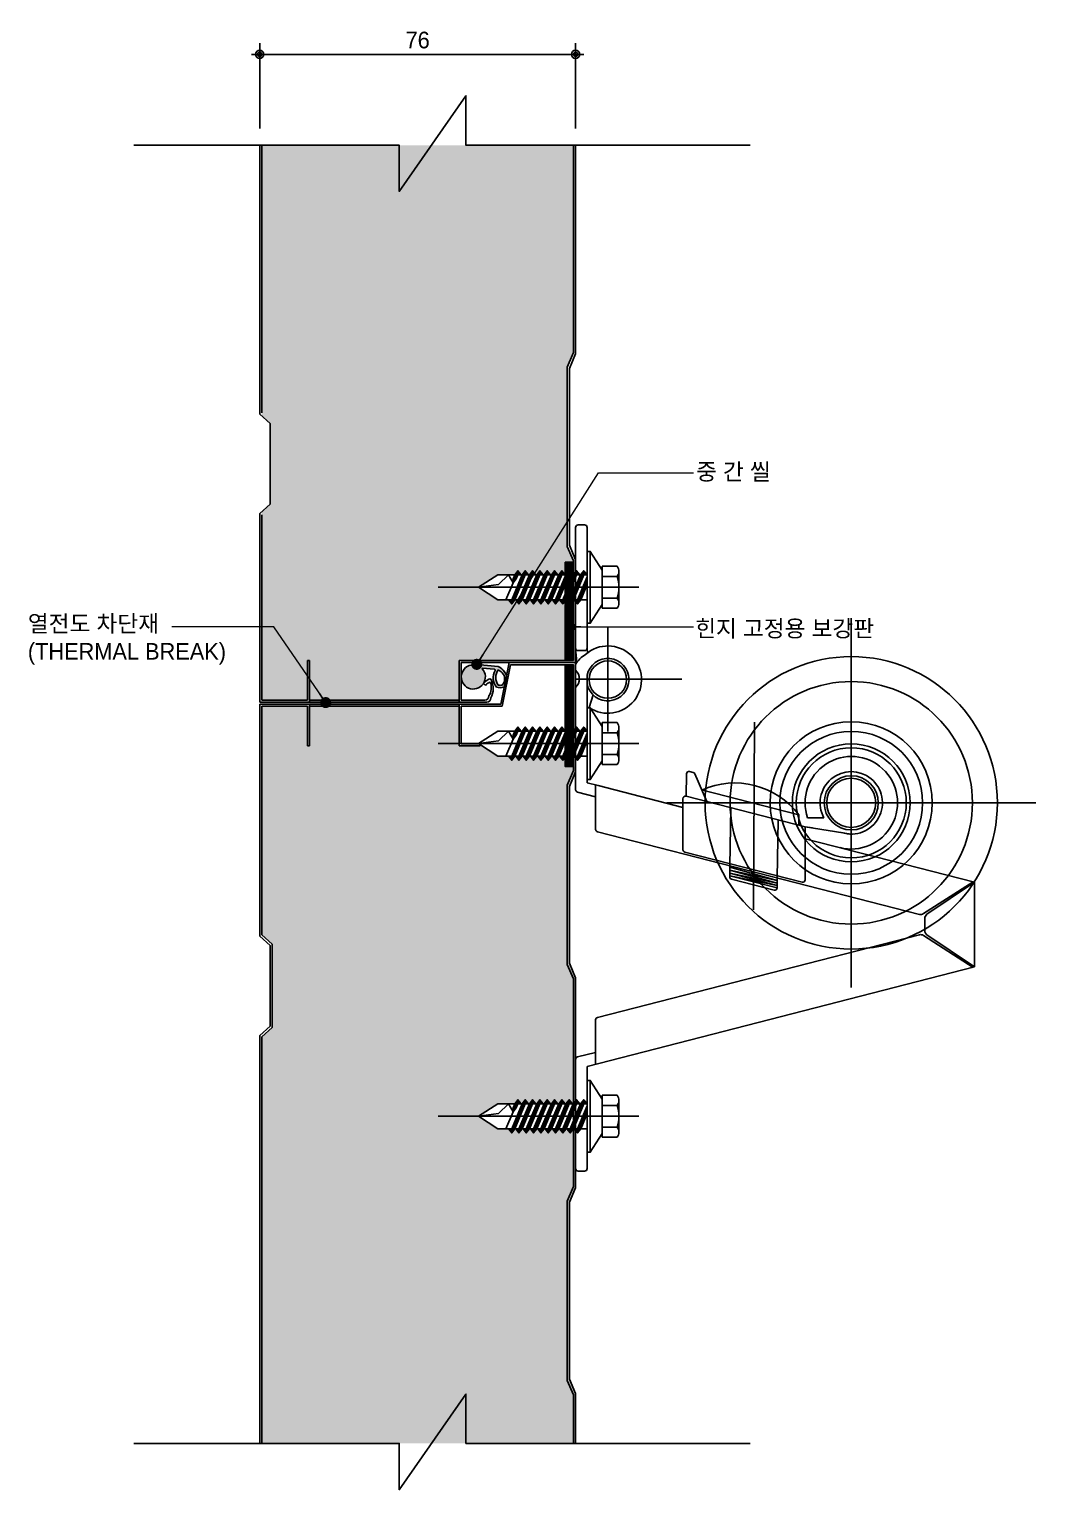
# Model space of a CAD drawing. Header units: millimetres. Extents: x 1448 to 104164, y -19509 to -89.
# Drawn here: x 44890 to 45616, y -1156 to -103 of the extents above; entities that cross this region are included whole.
import ezdxf

# ---------------------------------------------------------------- set-up
doc = ezdxf.new("R2010")
doc.units = ezdxf.units.MM
doc.header["$LTSCALE"] = 60
doc.header["$MEASUREMENT"] = 0
doc.header["$PDSIZE"] = -10
doc.linetypes.add('CEN', pattern=[62, 60, -1, 0, -1])
doc.linetypes.add('HID', pattern=[2.5, 1.5, -1])
doc.layers.get('0').update_dxf_attribs({"linetype": 'CONTINUOUS'})
doc.layers.get('Defpoints').update_dxf_attribs({"color": 171, "linetype": 'CONTINUOUS'})
for name, color, linetype in [('2', 3, 'CONTINUOUS'), ('A-text', 3, 'CONTINUOUS'), ('BOLT', 8, 'CONTINUOUS'), ('cen', 14, 'CONTINUOUS'), ('DIM', 7, 'CONTINUOUS'), ('FOR', 4, 'CONTINUOUS'), ('LIN', 2, 'CONTINUOUS'), ('WID', 7, 'CONTINUOUS')]:
    doc.layers.add(name, color=color, linetype=linetype)
doc.styles.add('0T-OUT', font='H2GTRE.TTF')
doc.styles.add('휘츠', font='')
doc.styles.get('휘츠').set_extended_font_data('Dotum')
doc.dimstyles.new('MAIN', dxfattribs={"dimtxt": 1.5, "dimasz": 0.5, "dimexe": 1, "dimexo": 2, "dimgap": 1, "dimtad": 1, "dimdec": 0, "dimdsep": 46, "dimlunit": 6, "dimtxsty": '0T-OUT', "dimblk": 'DOT', "dimcen": 2.5, "dimdle": 2, "dimclrd": 256, "dimclre": 256, "dimclrt": 3, "dimadec": 0, "dimazin": 0, "dimtfac": 1, "dimtdec": 0, "dimtix": 1, "dimtmove": 2, "dimatfit": 3, "dimldrblk": 'DOT', "dimfxl": 1, "dimtvp": 1, "dimtolj": 1, "dimtzin": 0, "dimlwd": 0, "dimlwe": 0, "dimarcsym": 0})
doc.dimstyles.new('휘츠-M', dxfattribs={"dimscale": 100, "dimtxt": 3, "dimasz": 1.5, "dimexe": 2, "dimexo": 3, "dimgap": 1, "dimtad": 1, "dimdec": 0, "dimrnd": 0.25, "dimzin": 0, "dimdsep": 46, "dimlunit": 6, "dimtxsty": '휘츠', "dimblk": 'Z_DOT', "dimcen": 5, "dimclrd": 256, "dimclre": 256, "dimclrt": 3, "dimadec": 0, "dimazin": 0, "dimtm": 1e-09, "dimtfac": 1, "dimtdec": 0, "dimtix": 1, "dimtmove": 2, "dimatfit": 1, "dimldrblk": 'Z_DOT', "dimfxl": 1, "dimtolj": 1, "dimtzin": 0, "dimlwd": -1, "dimarcsym": 0})

# ---------------------------------------------------------------- blocks, each defined once
blk = doc.blocks.new('side roll')
at = {"color": 7}
for radius in [29.2969925788222, 24.2969925788222]:
    blk.add_circle((-19088.98354585468, 501497.7034510389), radius, dxfattribs=at)
at = {"color": 4}
for radius in [16.24585367388835, 14.31246735610483, 11.81246735610494]:
    blk.add_circle((-19088.98354585468, 501497.7034510389), radius, dxfattribs=at)
at = {"color": 6}
blk.add_circle((-19088.98354585468, 501497.7034510389), 11.03499999457531, dxfattribs=at)
for radius in [5.425000000000012, 4.924999994169098]:
    blk.add_circle((-19088.98354585468, 501497.7034510389), radius)
at = {"layer": 'cen'}
for p, q in [((-19088.98354585468, 501534.7034510389), (-19088.98354585468, 501460.7034510389)), ((-19125.98354585467, 501497.7034510389), (-19051.98354585468, 501497.7034510389))]:
    blk.add_line(p, q, dxfattribs=at)
blk = doc.blocks.new('SH')
at = {"color": 7, "linetype": 'CEN'}
for p, q in [((-17791.96829459419, 501589.0904350172), (-17793.26829459423, 501589.0904350172)), ((-17791.96829459419, 501563.8940420361), (-17793.26829459423, 501563.8940420361)), ((-17791.96829459419, 501459.6117937089), (-17793.26829459423, 501459.6117937089))]:
    blk.add_line(p, q, dxfattribs=at)
at = {"color": 1}
for p, q in [((-17787.30742619301, 501547.6828609514), (-17787.30742619301, 501568.6557448179)), ((-17738.50229266676, 501517.3468259863), (-17738.50229266676, 501551.0463290294)), ((-17757.87523867825, 501549.568030864), (-17758.11671016092, 501511.9754540565)), ((-17722.89189055266, 501533.3987487814), (-17753.82643934084, 501533.3987487814))]:
    blk.add_line(p, q, dxfattribs=at)
at = {"color": 7}
for p, q in [((-17793.76829459423, 501559.9551237162), (-17793.76829459423, 501561.1325473194)), ((-17793.76829459423, 501536.0255105988), (-17793.76829459423, 501556.5105520026)), ((-17791.46829459419, 501537.4224187089), (-17791.46829459419, 501558.9562722699)), ((-17789.76829459423, 501528.0840331886), (-17789.76829459423, 501536.9867937089)), ((-17772.25174946496, 501524.0128418215), (-17772.25174946496, 501534.2282121298)), ((-17747.75229266676, 501517.991106017), (-17747.75229266676, 501528.5945063558)), ((-17789.76829459423, 501489.9395542293), (-17789.76829459423, 501481.0367937089)), ((-17793.76829459423, 501481.9980768191), (-17793.76829459423, 501460.111793709)), ((-17791.46829459419, 501480.6011687089), (-17791.46829459419, 501460.111793709))]:
    blk.add_line(p, q, dxfattribs=at)
for p, q in [((-17771.62763462309, 501534.7125627322), (-17771.5273283957, 501539.2152969223)), ((-17770.21170178871, 501539.5112802494), (-17770.90333757096, 501539.6885119186)), ((-17767.49017802347, 501533.6523394785), (-17769.87619213015, 501539.2237679528)), ((-17789.26775139242, 501536.8585295135), (-17791.46829459419, 501537.4224187089)), ((-17772.25174946496, 501532.4981790196), (-17789.26775139242, 501536.8585295135)), ((-17789.76829459423, 501534.6124805681), (-17793.3924094361, 501535.5411599964)), ((-17747.75229266676, 501528.5945063558), (-17771.62763462309, 501534.7125627322)), ((-17749.00800464902, 501530.9809026739), (-17768.50800464902, 501535.9777776737)), ((-17749.00800464902, 501528.9162825514), (-17749.00800464902, 501530.9809026739)), ((-17743.96851839492, 501530.3684226786), (-17747.24425584061, 501530.3684226786)), ((-17724.85133951668, 501511.0610334193), (-17789.3924094361, 501527.5996825861)), ((-17738.50229266676, 501527.1487487813), (-17747.75229266676, 501528.5945063558)), ((-17746.26030286355, 501528.3613111603), (-17747.75229266676, 501528.5945063558)), ((-17713.76829459423, 501517.511793709), (-17747.75229266676, 501526.220193215)), ((-17748.37640750863, 501517.5067554146), (-17771.87586430682, 501523.528491219)), ((-17762.86671016092, 501520.7405950796), (-17762.86671016092, 501518.5767828079)), ((-17753.99082500278, 501515.9143072057), (-17762.49082500279, 501518.0924322057)), ((-17753.36671016092, 501518.3062200795), (-17753.36671016092, 501516.398657808)), ((-17714.05995529929, 501517.5865317647), (-17724.04487500536, 501511.2000516261)), ((-17713.76829459423, 501517.511793709), (-17723.32652942183, 501511.0807356014)), ((-17713.76829459423, 501500.5117937089), (-17713.76829459423, 501517.511793709)), ((-17723.76829459424, 501507.7725348145), (-17723.76829459424, 501510.2510526034)), ((-17724.85133951668, 501506.9625539985), (-17789.3924094361, 501490.4239048317)), ((-17714.05995529929, 501500.4370556533), (-17724.04487500536, 501506.8235357919)), ((-17713.76829459423, 501500.5117937089), (-17723.32652942183, 501506.9428518164)), ((-17713.76829459423, 501500.5117937089), (-17791.46829459419, 501480.6011687089)), ((-17789.76829459423, 501483.4111068497), (-17793.3924094361, 501482.4824274215))]:
    blk.add_line(p, q)
at = {"color": 1, "linetype": 'HID'}
for p, q in [((-17762.86671016092, 501520.7405950796), (-17762.62523867825, 501532.4056987714)), ((-17753.36671016092, 501518.3062200795), (-17753.12523867825, 501529.9713237713))]:
    blk.add_line(p, q, dxfattribs=at)
at = {"color": 2}
for p, q in [((-17753.36671085243, 501517.827521721), (-17762.86671016092, 501520.4807767889)), ((-17762.86671016092, 501519.8834624499), (-17753.36671085243, 501517.827521721)), ((-17753.37666094682, 501517.3390773135), (-17762.86671016092, 501519.8834624499)), ((-17762.86671016092, 501519.3402404147), (-17753.37666094682, 501517.3390773135)), ((-17753.36337028706, 501516.8665264093), (-17762.86671016092, 501519.3402404147)), ((-17762.86671016092, 501518.7429260756), (-17753.36337028706, 501516.8665264093)), ((-17753.36671016092, 501516.398657808), (-17762.86671016092, 501518.7429260756))]:
    blk.add_line(p, q, dxfattribs=at)
at = {"color": 7}
for centre, start, end in [((-17793.26829459426, 501588.5904350174), 90, 180), ((-17791.96829459421, 501588.5904350174), 0, 90), ((-17793.26829459426, 501564.3940420361), 180, 270), ((-17791.96829459421, 501564.3940420361), 270, 0), ((-17793.26829459426, 501460.111793709), 180, 270), ((-17791.96829459421, 501460.111793709), 270, 0)]:
    blk.add_arc(centre, 0.5, start, end, dxfattribs=at)
for centre, radius, start, end in [((-17738.49061153407, 501533.4150119018), 9.26865656612542, 255.5822277865337, 199.189770709792), ((-17771.02745241285, 501539.2041613162), 0.5, 75.6272213153107, 178.7238480330517), ((-17770.33581663054, 501539.0269296471), 0.5, 23.18346324527438, 75.6272213153107), ((-17738.50229266679, 501533.3987487814), 6.25, 252.2332994355335, 209.002787867087), ((-17793.26829459426, 501536.0255105988), 0.5, 180, 255.6272213153139), ((-17761.88703482636, 501521.217253472), 16.16162937459588, 37.16592539512422, 114.0885172351693), ((-17771.75174946498, 501534.2282121299), 0.5, 75.6272213153107, 180), ((-17789.26829459426, 501528.0840331886), 0.5, 180, 255.6272213153139), ((-17771.75174946496, 501524.0128418215), 0.5, 180, 255.6272213153139), ((-17762.36671016095, 501518.5767828081), 0.5, 180, 255.6272213153139), ((-17753.86671016095, 501516.398657808), 0.5, 255.6272213153139, 0), ((-17748.25229266679, 501517.991106017), 0.5, 255.6272213153139, 0), ((-17724.60310983298, 501512.0297346242), 1, 255.6272213153139, 303.9338120007951), ((-17722.76829459426, 501510.2510526034), 1, 123.933812000795, 180), ((-17724.60310983298, 501505.9938527938), 1, 56.06618799920494, 104.3727786846893), ((-17722.76829459426, 501507.7725348145), 1, 180, 236.0661879992049), ((-17789.26829459426, 501489.9395542293), 0.5, 104.3727786846893, 180), ((-17793.26829459426, 501481.9980768192), 0.5, 104.3727786846893, 180)]:
    blk.add_arc(centre, radius, start, end)
at = {"layer": '2', "ltscale": 0.3}
blk.add_line((-17793.76829459423, 501556.5105520028), (-17793.76829459423, 501558.8844319785), dxfattribs=at)
at = {"layer": 'Defpoints', "color": 0, "linetype": 'ByBlock'}
blk.add_point((-17786.08685334008, 501558.0904350172), dxfattribs=at)
at = {"layer": 'DIM', "color": 7}
for p, q in [((-17793.76829459423, 501588.5904350174), (-17793.76829459423, 501564.3940420361)), ((-17791.46829459419, 501588.5904350174), (-17791.46829459419, 501564.3940420361)), ((-17793.76829459423, 501564.3940420361), (-17793.52236728182, 501561.5101034121)), ((-17791.46829459419, 501564.3940420361), (-17791.38919534114, 501563.4664614887)), ((-17791.06384040227, 501552.4822399165), (-17790.27346967008, 501555.0465746244))]:
    blk.add_line(p, q, dxfattribs=at)
blk.add_circle((-17787.30742619304, 501558.0904350174), 3.75, dxfattribs=at)
for centre, radius, start, end in [((-17788.65069148324, 501558.0679855812), 5.965014689838778, 121.6306264210834, 149.0856634128333), ((-17787.30742619304, 501558.0904350174), 6.75, 236.1855060977215, 131.4872949305152), ((-17795.39252366994, 501558.2328378595), 2.367359005873873, 313.3216472107218, 46.67835278927815), ((-17787.30742619304, 501558.0904350174), 4.25, 191.7549545966624, 168.2450454033376)]:
    blk.add_arc(centre, radius, start, end, dxfattribs=at)
blk = doc.blocks.new('SELF')
at = {"layer": 'BOLT'}
for p, q in [((-19200.48574851761, 501462.1659844547), (-19196.2333023899, 501462.1659844547)), ((-19195.42920218358, 501462.1659844547), (-19194.40030238989, 501462.1659844547)), ((-19193.59620218359, 501462.1659844547), (-19192.56730238991, 501462.1659844547)), ((-19191.76320218358, 501462.1659844547), (-19190.73430238989, 501462.1659844547)), ((-19189.93020218357, 501462.1659844547), (-19188.90130238988, 501462.1659844547)), ((-19188.09720218358, 501462.1659844547), (-19187.06830238989, 501462.1659844547)), ((-19186.26420218357, 501462.1659844547), (-19185.23530238988, 501462.1659844547)), ((-19184.43120218358, 501462.1659844547), (-19183.4023023899, 501462.1659844547)), ((-19182.59820218357, 501462.1659844547), (-19181.56930238988, 501462.1659844547)), ((-19180.76520218359, 501462.1659844547), (-19179.7363023899, 501462.1659844547)), ((-19178.93220218357, 501462.1659844547), (-19178.1167485176, 501462.1659844547)), ((-19170.6167485176, 501464.2659844548), (-19174.31674851761, 501464.2659844548)), ((-19174.31674851761, 501453.7659844548), (-19174.31674851761, 501464.2659844548)), ((-19170.6167485176, 501461.72953072), (-19174.31674851761, 501461.72953072)), ((-19170.1167485176, 501454.9456650571), (-19170.1167485176, 501463.0863038526)), ((-19200.48574851761, 501455.8659844549), (-19197.0136280604, 501455.8659844549)), ((-19196.2095278541, 501455.8659844549), (-19195.18062806038, 501455.8659844549)), ((-19194.37652785409, 501455.8659844549), (-19193.3476280604, 501455.8659844549)), ((-19192.5435278541, 501455.8659844549), (-19191.51462806039, 501455.8659844549)), ((-19190.71052785409, 501455.8659844549), (-19189.6816280604, 501455.8659844549)), ((-19188.87752785408, 501455.8659844549), (-19187.84862806039, 501455.8659844549)), ((-19187.04452785409, 501455.8659844549), (-19186.01562806037, 501455.8659844549)), ((-19185.21152785408, 501455.8659844549), (-19184.18262806039, 501455.8659844549)), ((-19183.37852785407, 501455.8659844549), (-19182.34962806038, 501455.8659844549)), ((-19181.54552785408, 501455.8659844549), (-19180.51662806039, 501455.8659844549)), ((-19179.71252785407, 501455.8659844549), (-19178.1167485176, 501455.8659844549)), ((-19170.6167485176, 501456.3024381896), (-19174.31674851761, 501456.3024381896)), ((-19170.6167485176, 501453.7659844548), (-19174.31674851761, 501453.7659844548))]:
    blk.add_line(p, q, dxfattribs=at)
at = {"layer": 'BOLT', "color": 10}
for p, q in [((-19197.0136280604, 501454.8659844549), (-19193.59620218359, 501463.1659844547)), ((-19197.0136280604, 501454.8659844549), (-19193.59620218359, 501463.1659844547)), ((-19196.66777860142, 501460.1578184729), (-19195.42920218358, 501463.1659844547)), ((-19196.66777860142, 501460.1578184729), (-19195.42920218358, 501463.1659844547)), ((-19195.18062806038, 501454.8659844549), (-19191.76320218358, 501463.1659844547)), ((-19195.18062806038, 501454.8659844549), (-19191.76320218358, 501463.1659844547)), ((-19193.3476280604, 501454.8659844549), (-19189.9302021836, 501463.1659844547)), ((-19193.3476280604, 501454.8659844549), (-19189.9302021836, 501463.1659844547)), ((-19191.51462806039, 501454.8659844549), (-19188.09720218358, 501463.1659844547)), ((-19191.51462806039, 501454.8659844549), (-19188.09720218358, 501463.1659844547)), ((-19189.6816280604, 501454.8659844549), (-19186.26420218357, 501463.1659844547)), ((-19189.6816280604, 501454.8659844549), (-19186.26420218357, 501463.1659844547)), ((-19187.84862806039, 501454.8659844549), (-19184.43120218358, 501463.1659844547)), ((-19187.84862806039, 501454.8659844549), (-19184.43120218358, 501463.1659844547)), ((-19186.01562806037, 501454.8659844549), (-19182.59820218357, 501463.1659844547)), ((-19186.01562806037, 501454.8659844549), (-19182.59820218357, 501463.1659844547)), ((-19184.18262806039, 501454.8659844549), (-19180.76520218359, 501463.1659844547)), ((-19184.18262806039, 501454.8659844549), (-19180.76520218359, 501463.1659844547)), ((-19182.34962806038, 501454.8659844549), (-19178.93220218357, 501463.1659844547)), ((-19182.34962806038, 501454.8659844549), (-19178.93220218357, 501463.1659844547)), ((-19180.51662806039, 501454.8659844549), (-19178.1167485176, 501460.7705857934))]:
    blk.add_line(p, q, dxfattribs=at)
at = {"layer": 'BOLT'}
for points in [[(-19177.31674851762, 501468.0159844548), (-19177.31674851762, 501450.0159844548), (-19178.11674851759, 501450.0159844548), (-19178.11674851759, 501468.0159844548)], [(-19174.31674851762, 501463.3159844549), (-19174.31674851762, 501454.7159844547), (-19177.31674851762, 501450.0159844548), (-19177.31674851762, 501468.0159844548)], [(-19193.59620218359, 501463.1659844547), (-19194.40030238989, 501462.1659844547), (-19197.0136280604, 501455.8659844549), (-19197.0136280604, 501454.8659844549), (-19196.20952785409, 501455.8659844549), (-19193.59620218359, 501462.1659844547)], [(-19195.42920218358, 501463.1659844547), (-19196.23330238991, 501462.1659844547), (-19196.66777860142, 501461.1578184729), (-19196.66777860142, 501460.1578184729), (-19195.86367839513, 501461.1578184729), (-19195.42920218358, 501462.1659844547)], [(-19191.76320218359, 501463.1659844547), (-19192.56730238991, 501462.1659844547), (-19195.18062806038, 501455.8659844549), (-19195.18062806038, 501454.8659844549), (-19194.37652785409, 501455.8659844549), (-19191.76320218359, 501462.1659844547)], [(-19189.9302021836, 501463.1659844547), (-19190.73430238988, 501462.1659844547), (-19193.3476280604, 501455.8659844549), (-19193.3476280604, 501454.8659844549), (-19192.5435278541, 501455.8659844549), (-19189.9302021836, 501462.1659844547)], [(-19188.09720218358, 501463.1659844547), (-19188.90130238988, 501462.1659844547), (-19191.51462806038, 501455.8659844549), (-19191.51462806038, 501454.8659844549), (-19190.7105278541, 501455.8659844549), (-19188.09720218358, 501462.1659844547)], [(-19186.26420218356, 501463.1659844547), (-19187.06830238989, 501462.1659844547), (-19189.68162806037, 501455.8659844549), (-19189.6816280604, 501454.8659844549), (-19188.87752785408, 501455.8659844549), (-19186.26420218356, 501462.1659844547)], [(-19184.43120218358, 501463.1659844547), (-19185.23530238989, 501462.1659844547), (-19187.84862806039, 501455.8659844549), (-19187.84862806039, 501454.8659844549), (-19187.04452785409, 501455.8659844549), (-19184.43120218358, 501462.1659844547)], [(-19182.59820218357, 501463.1659844547), (-19183.4023023899, 501462.1659844547), (-19186.01562806038, 501455.8659844549), (-19186.01562806038, 501454.8659844549), (-19185.21152785407, 501455.8659844549), (-19182.59820218357, 501462.1659844547)], [(-19180.76520218359, 501463.1659844547), (-19181.56930238988, 501462.1659844547), (-19184.1826280604, 501455.8659844549), (-19184.1826280604, 501454.8659844549), (-19183.37852785407, 501455.8659844549), (-19180.76520218359, 501462.1659844547)], [(-19178.93220218358, 501463.1659844547), (-19179.7363023899, 501462.1659844547), (-19182.34962806038, 501455.8659844549), (-19182.34962806038, 501454.8659844549), (-19181.54552785408, 501455.8659844549), (-19178.93220218358, 501462.1659844547)]]:
    blk.add_lwpolyline(points, close=True, dxfattribs=at)
for points in [[(-19198.44457795723, 501455.8659844549), (-19196.6400554984, 501460.1542868944), (-19197.81141218223, 501462.1659844547), (-19200.3124169936, 501459.7479188533), (-19205.28574851763, 501459.0159844548)], [(-19200.48574851762, 501462.1659844547), (-19205.28574851763, 501459.0159844548), (-19200.48574851762, 501455.8659844549)], [(-19195.02715208042, 501462.1659844547), (-19195.42920218358, 501463.1659844547), (-19194.62510197728, 501462.1659844547)], [(-19193.19415208044, 501462.1659844547), (-19193.59620218359, 501463.1659844547), (-19192.79210197726, 501462.1659844547)], [(-19191.36115208043, 501462.1659844547), (-19191.76320218359, 501463.1659844547), (-19190.95910197728, 501462.1659844547)], [(-19189.52815208043, 501462.1659844547), (-19189.93020218357, 501463.1659844547), (-19189.12610197727, 501462.1659844547)], [(-19187.69515208044, 501462.1659844547), (-19188.09720218358, 501463.1659844547), (-19187.29310197726, 501462.1659844547)], [(-19185.86215208042, 501462.1659844547), (-19186.26420218356, 501463.1659844547), (-19185.46010197728, 501462.1659844547)], [(-19184.02915208044, 501462.1659844547), (-19184.43120218358, 501463.1659844547), (-19183.62710197726, 501462.1659844547)], [(-19182.19615208042, 501462.1659844547), (-19182.59820218357, 501463.1659844547), (-19181.79410197728, 501462.1659844547)], [(-19180.36315208041, 501462.1659844547), (-19180.76520218359, 501463.1659844547), (-19179.96110197725, 501462.1659844547)], [(-19178.11674851759, 501461.6514253166), (-19180.51662806039, 501455.8659844549), (-19180.51662806039, 501454.8659844549), (-19179.71252785408, 501455.8659844549), (-19178.11674851759, 501459.7129637782)], [(-19178.53015208043, 501462.1659844547), (-19178.93220218358, 501463.1659844547), (-19178.12810197727, 501462.1659844547)], [(-19197.41567816354, 501455.8659844549), (-19197.0136280604, 501454.8659844549), (-19197.81772826669, 501455.8659844549)], [(-19197.41567816354, 501455.8659844549), (-19197.0136280604, 501454.8659844549), (-19197.81772826669, 501455.8659844549)], [(-19195.58267816356, 501455.8659844549), (-19195.18062806038, 501454.8659844549), (-19195.9847282667, 501455.8659844549)], [(-19195.58267816356, 501455.8659844549), (-19195.18062806038, 501454.8659844549), (-19195.9847282667, 501455.8659844549)], [(-19193.74967816354, 501455.8659844549), (-19193.3476280604, 501454.8659844549), (-19194.1517282667, 501455.8659844549)], [(-19193.74967816354, 501455.8659844549), (-19193.3476280604, 501454.8659844549), (-19194.1517282667, 501455.8659844549)], [(-19191.91667816356, 501455.8659844549), (-19191.51462806038, 501454.8659844549), (-19192.31872826671, 501455.8659844549)], [(-19191.91667816356, 501455.8659844549), (-19191.51462806038, 501454.8659844549), (-19192.31872826671, 501455.8659844549)], [(-19190.08367816355, 501455.8659844549), (-19189.6816280604, 501454.8659844549), (-19190.48572826671, 501455.8659844549)], [(-19190.08367816355, 501455.8659844549), (-19189.6816280604, 501454.8659844549), (-19190.48572826671, 501455.8659844549)], [(-19188.25067816355, 501455.8659844549), (-19187.84862806039, 501454.8659844549), (-19188.65272826669, 501455.8659844549)], [(-19188.25067816355, 501455.8659844549), (-19187.84862806039, 501454.8659844549), (-19188.65272826669, 501455.8659844549)], [(-19186.41767816356, 501455.8659844549), (-19186.01562806038, 501454.8659844549), (-19186.8197282667, 501455.8659844549)], [(-19186.41767816356, 501455.8659844549), (-19186.01562806038, 501454.8659844549), (-19186.8197282667, 501455.8659844549)], [(-19184.58467816354, 501455.8659844549), (-19184.1826280604, 501454.8659844549), (-19184.98672826668, 501455.8659844549)], [(-19184.58467816354, 501455.8659844549), (-19184.1826280604, 501454.8659844549), (-19184.98672826668, 501455.8659844549)], [(-19182.75167816356, 501455.8659844549), (-19182.34962806038, 501454.8659844549), (-19183.1537282667, 501455.8659844549)], [(-19182.75167816356, 501455.8659844549), (-19182.34962806038, 501454.8659844549), (-19183.1537282667, 501455.8659844549)], [(-19180.91867816353, 501455.8659844549), (-19180.51662806039, 501454.8659844549), (-19181.32072826669, 501455.8659844549)]]:
    blk.add_lwpolyline(points, dxfattribs=at)
for centre, radius, start, end in [((-19171.97514790482, 501462.9977575875), 1.858399387206785, 316.9662015310988, 43.03379846890125), ((-19177.73008185094, 501459.0159844548), 7.613333333338701, 339.1194858817923, 20.88051411820767), ((-19171.97514790482, 501455.0342113223), 1.858399387206796, 316.9662015310988, 43.03379846890125)]:
    blk.add_arc(centre, radius, start, end, dxfattribs=at)
at = {"layer": 'cen'}
blk.add_line((-19165.1167485176, 501459.0159844548), (-19215.46966318075, 501459.0159844548), dxfattribs=at)
blk = doc.blocks.new('Z_DOT')
at = {"layer": 'DIM', "color": 0}
for p, q in [((-1, 0), (1, 0)), ((0, -1), (0, 1))]:
    blk.add_line(p, q, dxfattribs=at)
for radius in [0.5, 0.25]:
    blk.add_circle((0, 0), radius, dxfattribs=at)
blk = doc.blocks.new('*D87')
at = {"layer": 'Defpoints', "color": 0, "transparency": 16777216}
for p in [(45284.0080352278, -121.0546667205444), (45056.0080352427, -186.5662155675045), (45284.0080352278, -186.5662155675045)]:
    blk.add_point(p, dxfattribs=at)
at = {"layer": 'DIM', "lineweight": -2, "transparency": 16777216}
for p, q in [((45056.0080352427, -174.5662155675045), (45056.0080352427, -113.0546667205444)), ((45284.0080352278, -174.5662155675045), (45284.0080352278, -113.0546667205444))]:
    blk.add_line(p, q, dxfattribs=at)
at = {"layer": 'DIM', "transparency": 16777216}
blk.add_line((45062.0080352427, -121.0546667205444), (45278.0080352278, -121.0546667205444), dxfattribs=at)
at = {"layer": 'DIM', "transparency": 16777216, "xscale": 6, "yscale": 6, "zscale": 6, "rotation": 180}
blk.add_blockref('Z_DOT', (45056.0080352427, -121.0546667205444), dxfattribs=at)
at = {"layer": 'DIM', "transparency": 16777216, "xscale": 6, "yscale": 6, "zscale": 6}
blk.add_blockref('Z_DOT', (45284.0080352278, -121.0546667205444), dxfattribs=at)
at = {"layer": 'DIM', "color": 3, "transparency": 16777216, "insert": (45170.00803523525, -110.7795074848757), "char_height": 12, "attachment_point": 5, "style": '0T-OUT'}
blk.add_mtext('\\A1;76', dxfattribs=at)
blk = doc.blocks.new('_Dot')
at = {"color": 0, "linetype": 'ByBlock', "lineweight": -2}
blk.add_line((-0.5, 0), (-1, 0), dxfattribs=at)
at = {"color": 0, "linetype": 'ByBlock', "const_width": 0.5}
blk.add_lwpolyline([(-0.25, 0, 1), (0.25, 0, 1)], format="xyb", close=True, dxfattribs=at)

msp = doc.modelspace()

# ---------------------------------------------------------------- hatches: boundary and pattern name
at = {"ltscale": 0.002}
h = msp.add_hatch(dxfattribs=at)
h.set_pattern_fill('AR-SAND', color=8, scale=10, angle=180, style=0)
h.set_pattern_definition([(217.5, (0, 0), (0.6299335810960792, -19.26823769013158), [0, -15.2, 0, -17, 0, -16.25]), (187.5, (0, 0), (-17.69776705267727, -28.2214606522974), [0, -8.2, 0, -13.7, 0, -5.25]), (147.5, (12.3, -1.506315562951245e-15), (-31.14141861751495, -0.0565905353696456), [0, -5, 0, -18, 0, -23.5]), (137.5, (12.3, -1.506315562951245e-15), (-30.06126604572294, -8.77675564934249), [0, -2.5, 0, -11.8, 0, -13.5])])
h.paths.add_polyline_path([(45282.5080352278, -336.0982224719874), (45282.5080352278, -186.5662155675045), (45057.5080352278, -186.5662155675045), (45057.5080352278, -381.8750641199103), (45063.5080352278, -387.2750641184202), (45063.5080352278, -445.4209621476284), (45057.5080352278, -450.8209621535889), (45057.5080352278, -586.7752734573833), (45090.5080352278, -586.7752734573833), (45090.5080352278, -558.2752734573833), (45092.0080352278, -558.2752734573833), (45092.0080352278, -586.7752734573833), (45200.0080352278, -586.7752734573833), (45200.0080352278, -558.2752734573833), (45241.96532958015, -558.2752734573833), (45276.35803522929, -558.2752734573833), (45276.35803522929, -519.2845343875042), (45272.50249321028, -514.4896817209474), (45271.8550703974, -514.4896817209474), (45269.53926180318, -517.3696817236296), (45267.22345320895, -514.4896817209474), (45266.57603040352, -514.4896817209474), (45264.26022180929, -517.3696817236296), (45261.94441321507, -514.4896817209474), (45261.29699040219, -514.4896817209474), (45258.98118180796, -517.3696817236296), (45256.66537321373, -514.4896817209474), (45256.01795040086, -514.4896817209474), (45253.70214180663, -517.3696817236296), (45251.3863332124, -514.4896817209474), (45250.73891039952, -514.4896817209474), (45248.4231018053, -517.3696817236296), (45246.10729321107, -514.4896817209474), (45245.45987039819, -514.4896817209474), (45243.14406180396, -517.3696817236296), (45240.82825320974, -514.4896817209474), (45240.18083040431, -514.4896817209474), (45237.86502181008, -517.3696817236296), (45235.54921321585, -514.4896817209474), (45227.86531489357, -514.4896817209474), (45214.04131489262, -505.4176817240468), (45227.86531489357, -496.3456817271463), (45240.11235973999, -496.3456817271463), (45242.42816833421, -493.465681724464), (45244.74397692844, -496.3456817271463), (45245.39139974132, -496.3456817271463), (45247.70720833555, -493.465681724464), (45250.02301692977, -496.3456817271463), (45250.6704397352, -496.3456817271463), (45252.98624832943, -493.465681724464), (45255.30205692365, -496.3456817271463), (45255.94947973653, -496.3456817271463), (45258.26528833076, -493.465681724464), (45260.58109692499, -496.3456817271463), (45261.22851973787, -496.3456817271463), (45263.54432833209, -493.465681724464), (45265.86013692632, -496.3456817271463), (45266.5075597392, -496.3456817271463), (45268.82336833343, -493.465681724464), (45271.13917692765, -496.3456817271463), (45271.78659974053, -496.3456817271463), (45274.10240832731, -493.465681724464), (45276.35803522929, -496.2708382012597), (45276.35803522929, -487.2986236961833), (45282.5080352278, -487.2986236961833), (45282.5080352278, -486.4523244427792), (45278.0080352278, -475.9523244427792), (45278.0080352278, -346.5982224719874)])
h.paths.add_polyline_path([(45276.35803522929, -634.7752734573833), (45276.35803522929, -628.22945274434), (45274.81830180451, -630.1443054082147), (45272.50249321028, -627.2643054055325), (45271.8550703974, -627.2643054055325), (45269.53926180318, -630.1443054082147), (45267.22345320895, -627.2643054055325), (45266.57603040352, -627.2643054055325), (45264.26022180929, -630.1443054082147), (45261.94441321507, -627.2643054055325), (45261.29699040219, -627.2643054055325), (45258.98118180796, -630.1443054082147), (45256.66537321373, -627.2643054055325), (45256.01795040086, -627.2643054055325), (45253.70214180663, -630.1443054082147), (45251.3863332124, -627.2643054055325), (45250.73891039952, -627.2643054055325), (45248.4231018053, -630.1443054082147), (45246.10729321107, -627.2643054055325), (45245.45987039819, -627.2643054055325), (45243.14406180396, -630.1443054082147), (45240.82825320974, -627.2643054055325), (45240.18083040431, -627.2643054055325), (45237.86502181008, -630.1443054082147), (45235.54921321585, -627.2643054055325), (45227.86531489357, -627.2643054055325), (45216.45345667764, -619.7752734573833), (45200.0080352278, -619.7752734573833), (45200.0080352278, -591.2752734573833), (45092.0080352278, -591.2752734573833), (45092.0080352278, -619.7752734573833), (45090.5080352278, -619.7752734573833), (45090.5080352278, -591.2752734573833), (45057.5080352278, -591.2752734573833), (45057.5080352278, -740.5252734573833), (45057.5080352278, -756.0980131330243), (45065.0080352278, -762.8480131330243), (45065.0080352278, -822.8480131330243), (45057.5080352278, -829.5980131330243), (45057.5080352278, -1122.991344191348), (45284.0080352278, -1122.991344191348), (45284.0080352278, -1087.025273457383), (45279.5080352278, -1076.525273457383), (45279.5080352278, -949.0252734573833), (45284.0080352278, -938.5252734573833), (45284.0080352278, -897.2293289231411), (45283.06057321295, -896.051040433561), (45282.41315040007, -896.051040433561), (45280.09734180584, -898.9310404287926), (45277.78153321162, -896.051040433561), (45277.13411039874, -896.051040433561), (45274.81830180451, -898.9310404287926), (45272.50249321028, -896.051040433561), (45271.8550703974, -896.051040433561), (45269.53926180318, -898.9310404287926), (45267.22345320895, -896.051040433561), (45266.57603040352, -896.051040433561), (45264.26022180929, -898.9310404287926), (45261.94441321507, -896.051040433561), (45261.29699040219, -896.051040433561), (45258.98118180796, -898.9310404287926), (45256.66537321373, -896.051040433561), (45256.01795040086, -896.051040433561), (45253.70214180663, -898.9310404287926), (45251.3863332124, -896.051040433561), (45250.73891039952, -896.051040433561), (45248.4231018053, -898.9310404287926), (45246.10729321107, -896.051040433561), (45245.45987039819, -896.051040433561), (45243.14406180396, -898.9310404287926), (45240.82825320974, -896.051040433561), (45240.18083040431, -896.051040433561), (45237.86502181008, -898.9310404287926), (45235.54921321585, -896.051040433561), (45227.86531489357, -896.051040433561), (45214.04131489262, -886.9790404366604), (45227.86531489357, -877.9070404397598), (45240.11235973999, -877.9070404397598), (45242.42816833421, -875.0270404370776), (45244.74397692844, -877.9070404397598), (45245.39139974132, -877.9070404397598), (45247.70720833555, -875.0270404370776), (45250.02301692977, -877.9070404397598), (45250.6704397352, -877.9070404397598), (45252.98624832943, -875.0270404370776), (45255.30205692365, -877.9070404397598), (45255.94947973653, -877.9070404397598), (45258.26528833076, -875.0270404370776), (45260.58109692499, -877.9070404397598), (45261.22851973787, -877.9070404397598), (45263.54432833209, -875.0270404370776), (45265.86013692632, -877.9070404397598), (45266.5075597392, -877.9070404397598), (45268.82336833343, -875.0270404370776), (45271.13917692765, -877.9070404397598), (45271.78659974053, -877.9070404397598), (45274.10240832731, -875.0270404370776), (45276.41821692153, -877.9070404397598), (45277.06563973441, -877.9070404397598), (45279.38144832864, -875.0270404370776), (45281.69725692287, -877.9070404397598), (45282.34467973575, -877.9070404397598), (45284.0080352278, -875.8384481372586), (45284.0080352278, -790.0252734573833), (45284.0080352278, -787.0252734573833), (45279.5080352278, -776.5252734573833), (45279.5080352278, -649.0252734573833), (45284.0080352278, -638.5252734573833), (45284.0080352278, -634.7752734573833)])
h = msp.add_hatch()
h.set_pattern_fill('NET', color=256, scale=0.15, angle=45, style=0)
h.set_pattern_definition([(45, (-1831.191204711646, -8630.51061137042), (-0.3367596045400933, 0.3367596045400933), []), (135, (-1831.191204711646, -8630.51061137042), (-0.3367596045400933, -0.3367596045400933), [])])
h.paths.add_polyline_path([(45276.35803522929, -558.2752734573833), (45282.5080352278, -558.2752734573833), (45282.5080352278, -487.2986236961833), (45276.35803522929, -487.2986236961833)])
h = msp.add_hatch()
h.set_pattern_fill('NET', color=256, scale=0.15, angle=45, style=0)
h.set_pattern_definition([(45, (-1831.191204711646, -10132.01061137042), (-0.3367596045400933, 0.3367596045400933), []), (135, (-1831.191204711646, -10132.01061137042), (-0.3367596045400933, -0.3367596045400933), [])])
h.paths.add_polyline_path([(45276.35803522929, -634.7752734573833), (45282.5080352278, -634.7752734573833), (45282.5080352278, -561.2752734573833), (45276.35803522929, -561.2752734573833)])
at = {"layer": 'FOR'}
h = msp.add_hatch(color=4, dxfattribs=at)
h.paths.add_polyline_path([(45201.5080352278, -570.7963040175191), (45201.5080352278, -569.4429301025621, -0.3890142538528755), (45210.1124811919, -561.4106361346594), (45212.67204589411, -561.0060936438194), (45228.15405800953, -562.5970891790739, -0.1518243513478726), (45232.73866339787, -566.5120540412418, -0.3866690381391526), (45232.20103804782, -577.4146533163539, -0.1781342218550127), (45226.93617800638, -577.4146533163539, -0.3008762422079001), (45225.84935217365, -565.4621097522131, 0.5476900003956834), (45225.16871861383, -564.3970891760937), (45216.87966876492, -563.7839173006168, 0.6555523060419929), (45216.66021891698, -564.2884698959342, -1.396456789255353)])
h.paths.add_polyline_path([(45228.17523722365, -576.0147321673385, 0.1022453772052736), (45230.96197883799, -576.0147321673385, 0.407175982805587), (45230.96197883799, -567.0449014010183, 0.0814455433177305), (45228.17523722365, -564.9299365358702, 0.3294873247474257)], flags=16)
for points in [[(45200.0080352278, -586.7752734573833), (45092.0080352278, -586.7752734573833), (45092.0080352278, -588.2752734573833), (45200.0080352278, -588.2752734573833)], [(45200.0080352278, -588.2752734573833), (45092.0080352278, -588.2752734573833), (45092.0080352278, -589.7752734573833), (45200.0080352278, -589.7752734573833)], [(45200.0080352278, -589.7752734573833), (45200.0080352278, -591.2752734573833), (45092.0080352278, -591.2752734573833), (45092.0080352278, -589.7752734573833)]]:
    msp.add_hatch(color=4, dxfattribs=at).paths.add_polyline_path(points)

# ---------------------------------------------------------------- linework, layer by layer
for p, q in [((45056.0080352278, -380.5250641184202), (45056.0080352278, -186.5662155675045)), ((45057.5080352278, -379.5980131330243), (45057.5080352278, -186.5662155675045)), ((45282.5080352278, -186.5662155675045), (45282.5080352278, -336.0982224719874)), ((45284.0080352278, -186.5662155675045), (45284.0080352278, -337.0252734573833)), ((45282.5080352278, -336.0982224719874), (45278.0080352278, -346.5982224719874)), ((45284.0080352278, -337.0252734573833), (45279.5080352278, -347.5252734573833)), ((45278.0080352278, -346.5982224719874), (45278.0080352278, -475.9523244427792)), ((45279.5080352278, -475.0252734573833), (45279.5080352278, -347.5252734573833)), ((45056.0080352278, -380.5250641184202), (45063.5080352278, -387.2750641184202)), ((45063.5080352278, -445.4209621476284), (45063.5080352278, -387.2750641184202)), ((45056.0080352278, -452.1709621476284), (45063.5080352278, -445.4209621476284)), ((45056.0080352278, -588.2752734573833), (45056.0080352278, -452.1709621476284)), ((45057.5080352278, -586.7752734573833), (45057.5080352278, -453.0980131330243)), ((45282.5080352278, -486.4523244427792), (45278.0080352278, -475.9523244427792)), ((45284.0080352278, -485.5252734573833), (45279.5080352278, -475.0252734573833)), ((45276.35803522929, -487.2986236961833), (45276.35803522929, -558.2752734573833)), ((45276.35803522929, -487.2986236961833), (45282.5080352278, -487.2986236961833)), ((45282.5080352278, -486.4523244427792), (45282.5080352278, -558.2752734573833)), ((45282.5080352278, -489.4523244427792), (45282.5080352278, -558.2752734573833)), ((45284.0080352278, -485.5252734573833), (45284.0080352278, -559.7752734573833)), ((45284.0080352278, -488.5252734573833), (45284.0080352278, -559.7752734573833)), ((45282.5080352278, -558.2752734573833), (45282.5080352278, -536.5252734573833)), ((45284.0080352278, -559.7752734573833), (45284.0080352278, -535.822711035823)), ((45090.5080352278, -586.7752734573833), (45090.5080352278, -558.2752734573833)), ((45092.0080352278, -558.2752734573833), (45090.5080352278, -558.2752734573833)), ((45092.0080352278, -558.2752734573833), (45092.0080352278, -588.2752734573833)), ((45092.0080352278, -588.2752734573833), (45092.0080352278, -558.2752734573833)), ((45092.0080352278, -588.2752734573833), (45092.0080352278, -558.2752734573833)), ((45092.0080352278, -558.2752734573833), (45092.0080352278, -588.2752734573833)), ((45200.0080352278, -588.2752734573833), (45200.0080352278, -558.2752734573833)), ((45200.0080352278, -558.2752734573833), (45241.96532958015, -558.2752734573833)), ((45236.0080352278, -558.2752734573833), (45282.5080352278, -558.2752734573833)), ((45276.35803522929, -558.2752734573833), (45282.5080352278, -558.2752734573833)), ((45092.0080352278, -564.2752734573833), (45092.0080352278, -582.2752734573833)), ((45200.0080352278, -582.2752734573833), (45200.0080352278, -564.2752734573833)), ((45201.5080352278, -586.7752734573833), (45201.5080352278, -559.7752734573833)), ((45201.5080352278, -559.7752734573833), (45241.96532958015, -559.7752734573833)), ((45236.0080352278, -559.7752734573833), (45230.0080352278, -589.7752734573833)), ((45237.12408120945, -561.2752734573833), (45231.12408120945, -591.2752734573833)), ((45236.0080352278, -559.7752734573833), (45284.0080352278, -559.7752734573833)), ((45237.12408120945, -559.7752734573833), (45284.0080352278, -559.7752734573833)), ((45237.12408120945, -561.2752734573833), (45282.5080352278, -561.2752734573833)), ((45276.35803522929, -561.2752734573833), (45276.35803522929, -634.7752734573833)), ((45282.5080352278, -561.2752734573833), (45282.5080352278, -637.5982224719874)), ((45284.0080352278, -559.7752734573833), (45284.0080352278, -638.5252734573833)), ((45217.54784731581, -574.781155824875), (45218.91651695236, -576.1504802929512)), ((45056.0080352278, -588.2752734573833), (45092.0080352278, -588.2752734573833)), ((45092.0080352278, -588.2752734573833), (45056.0080352278, -588.2752734573833)), ((45056.0080352278, -589.7752734573833), (45056.0080352278, -757.0250641184202)), ((45056.0080352278, -589.7752734573833), (45056.0080352278, -741.4523244427792)), ((45056.0080352278, -589.7752734573833), (45092.0080352278, -589.7752734573833)), ((45057.5080352278, -586.7752734573833), (45090.5080352278, -586.7752734573833)), ((45092.0080352278, -619.7752734573833), (45092.0080352278, -589.7752734573833)), ((45092.0080352278, -589.7752734573833), (45092.0080352278, -619.7752734573833)), ((45092.0080352278, -589.7752734573833), (45092.0080352278, -619.7752734573833)), ((45092.0080352278, -619.7752734573833), (45092.0080352278, -589.7752734573833)), ((45200.0080352278, -588.2752734573833), (45219.93256857261, -588.2752734573833)), ((45200.0080352278, -619.7752734573833), (45200.0080352278, -589.7752734573833)), ((45200.0080352278, -589.7752734573833), (45200.0080352278, -619.7752734573833)), ((45200.0080352278, -589.7752734573833), (45200.0080352278, -619.7752734573833)), ((45200.0080352278, -619.7752734573833), (45200.0080352278, -589.7752734573833)), ((45200.0080352278, -589.7752734573833), (45230.0080352278, -589.7752734573833)), ((45201.5080352278, -586.7752734573833), (45218.43256857261, -586.7752734573833)), ((45057.5080352278, -591.2752734573833), (45057.5080352278, -740.5252734573833)), ((45057.5080352278, -591.2752734573833), (45057.5080352278, -756.0980131330243)), ((45057.5080352278, -591.2752734573833), (45090.5080352278, -591.2752734573833)), ((45090.5080352278, -591.2752734573833), (45090.5080352278, -619.7752734573833)), ((45092.0080352278, -613.7752734573833), (45092.0080352278, -595.7752734573833)), ((45200.0080352278, -613.7752734573833), (45200.0080352278, -595.7752734573833)), ((45201.5080352278, -591.2752734573833), (45201.5080352278, -618.2752734573833)), ((45201.5080352278, -591.2752734573833), (45231.12408120945, -591.2752734573833)), ((45092.0080352278, -619.7752734573833), (45090.5080352278, -619.7752734573833)), ((45200.0080352278, -619.7752734573833), (45215.0080352278, -619.7752734573833)), ((45201.5080352278, -618.2752734573833), (45215.0080352278, -618.2752734573833)), ((45215.0080352278, -618.2752734573833), (45215.0080352278, -619.7752734573833)), ((45276.35803522929, -634.7752734573833), (45282.5080352278, -634.7752734573833)), ((45282.5080352278, -637.5982224719874), (45278.0080352278, -648.0982224719874)), ((45284.0080352278, -638.5252734573833), (45279.5080352278, -649.0252734573833)), ((45278.0080352278, -648.0982224719874), (45278.0080352278, -777.4523244427792)), ((45278.0080352278, -777.4523244427792), (45278.0080352278, -651.0982224719874)), ((45279.5080352278, -776.5252734573833), (45279.5080352278, -649.0252734573833)), ((45279.5080352278, -652.0252734573833), (45279.5080352278, -776.5252734573833)), ((45056.0080352278, -757.0250641184202), (45063.5080352278, -763.7750641184202)), ((45057.5080352278, -756.0980131330243), (45065.0080352278, -762.8480131330243)), ((45063.5080352278, -821.9209621476284), (45063.5080352278, -763.7750641184202)), ((45065.0080352278, -822.8480131330243), (45065.0080352278, -762.8480131330243)), ((45282.5080352278, -787.9523244427792), (45278.0080352278, -777.4523244427792)), ((45284.0080352278, -787.0252734573833), (45279.5080352278, -776.5252734573833)), ((45282.5080352278, -787.9523244427792), (45282.5080352278, -870.1317566188327)), ((45284.0080352278, -787.0252734573833), (45284.0080352278, -870.1317566188327)), ((45284.0080352278, -790.0252734573833), (45284.0080352278, -938.5252734573833)), ((45282.5080352278, -790.9523244427792), (45282.5080352278, -937.5982224719874)), ((45056.0080352278, -828.6709621476284), (45063.5080352278, -821.9209621476284)), ((45056.0080352278, -1122.991344191348), (45056.0080352278, -828.6709621476284)), ((45057.5080352278, -829.5980131330243), (45065.0080352278, -822.8480131330243)), ((45057.5080352278, -1122.991344191348), (45057.5080352278, -829.5980131330243)), ((45282.5080352278, -937.5982224719874), (45278.0080352278, -948.0982224719874)), ((45278.0080352278, -948.0982224719874), (45278.0080352278, -1077.452324442779)), ((45284.0080352278, -938.5252734573833), (45279.5080352278, -949.0252734573833)), ((45279.5080352278, -1076.525273457383), (45279.5080352278, -949.0252734573833)), ((45282.5080352278, -1087.952324442779), (45278.0080352278, -1077.452324442779)), ((45284.0080352278, -1087.025273457383), (45279.5080352278, -1076.525273457383)), ((45282.5080352278, -1087.952324442779), (45282.5080352278, -1122.991344191348)), ((45282.5080352278, -1090.952324442779), (45282.5080352278, -1122.991344191348)), ((45284.0080352278, -1087.025273457383), (45284.0080352278, -1122.991344191348)), ((45284.0080352278, -1090.025273457383), (45284.0080352278, -1122.991344191348))]:
    msp.add_line(p, q)
msp.add_lwpolyline([(45222.63731669649, -574.3622454481474, -0.2211075491759944), (45221.43256857261, -583.7752734573833, -0.4142135623730951), (45218.43256857261, -586.7752734573833, -0.4142135623730951)], format="xyb")
for centre, radius, start, end in [((45225.94709774866, -581.5802337007872), 10.80624207757922, 115.3903878598204, 141.0103054231471), ((45223.45991848424, -579.5807916971198), 5.692937183481427, 112.6449982504127, 142.946847999417), ((45221.94474446043, -574.6500712486259), 0.75, 22.56726088411636, 154.4615523667588), ((45222.12787070885, -572.698664538776), 1.199597002173784, 42.97627943634756, 132.7516115898209), ((45209.03502085074, -578.5021785648814), 15.46016322782512, 334.0172943868793, 25.35843436772161), ((45219.93256857261, -585.2752734573833), 3, 270, 0)]:
    msp.add_arc(centre, radius, start, end)
at = {"layer": 'DIM', "color": 1}
msp.add_line((45360.62701464459, -571.7334211619846), (45284.00803274676, -571.7334211619846), dxfattribs=at)
at = {"layer": 'FOR', "color": 4}
for p, q in [((45200.0080352278, -586.7752734573833), (45092.0080352278, -586.7752734573833)), ((45200.0080352278, -588.2752734573833), (45092.0080352278, -588.2752734573833)), ((45200.0080352278, -588.2752734573833), (45092.0080352278, -588.2752734573833)), ((45200.0080352278, -589.7752734573833), (45092.0080352278, -589.7752734573833)), ((45200.0080352278, -589.7752734573833), (45092.0080352278, -589.7752734573833)), ((45200.0080352278, -591.2752734573833), (45092.0080352278, -591.2752734573833))]:
    msp.add_line(p, q, dxfattribs=at)
at = {"layer": 'LIN', "color": 8}
for points in [[(44965.2655884625, -186.5662155675045), (45156.74578865632, -186.5662155675045), (45156.74578865632, -219.9548454808346), (45204.80360313519, -150.951706037139), (45204.80360313519, -186.5662155675045), (45409.93026047215, -186.5662155675045)], [(44965.2655884625, -1122.991344191348), (45156.74578865632, -1122.991344191348), (45156.74578865632, -1156.379974112128), (45204.80360313519, -1087.376834660982), (45204.80360313519, -1122.991344191348), (45409.93026047215, -1122.991344191348)]]:
    msp.add_lwpolyline(points, dxfattribs=at)
at = {"layer": 'WID'}
msp.add_line((45212.67204589411, -561.0060936438194), (45210.1124811919, -561.4106361346594), dxfattribs=at)
at = {"layer": 'WID', "color": 4}
for p, q in [((45212.67204589411, -561.0060936438194), (45228.15405800953, -562.5970891790739)), ((45216.87966876492, -563.7839173006168), (45225.16871861383, -564.3970891760937))]:
    msp.add_line(p, q, dxfattribs=at)
msp.add_lwpolyline([(45228.15405800953, -562.5970891790739, -0.1518243513478688), (45232.73866339787, -566.5120540412418, -0.3866690381392652), (45232.20103804782, -577.4146533163539, -0.1781342218549882), (45226.93617800638, -577.4146533163539, -0.3008762422113669), (45225.84935217365, -565.4621097522131, -0.3008762422113669)], format="xyb", dxfattribs=at)
for centre, radius, start, end in [((45210.19104250535, -570.1196170600406), 8.709335257609995, 90.51683547070584, 42.0944115054004), ((45225.16871861383, -565.1470891760937), 0.75, 335.1636803341161, 90), ((45235.67280119672, -570.4723343553296), 9.323713801377355, 143.5272072910645, 216.4727927089355), ((45223.11971156314, -574.4846798258177), 10.80978533317749, 43.49132892186852, 62.11616275111519), ((45226.36771101519, -571.5298167841784), 6.420417648406353, 315.6900541131416, 44.30994588685844), ((45229.56860803082, -569.272107787644), 6.885090101562321, 258.3241171656451, 281.6758828343549)]:
    msp.add_arc(centre, radius, start, end, dxfattribs=at)
at = {"layer": 'WID'}
msp.add_arc((45216.87966876492, -564.0839173050872), 0.3, 90, 221.1373373914432, dxfattribs=at)

# ---------------------------------------------------------------- block references
for name, p, xscale, yscale, zscale in [('SH', (109341.5738932864, -1806181.14284148), 3.600000001490116, 3.600000001490116, 3.600000001490116), ('SELF', (100525.2642684729, -1444707.383310646), 2.879999998956918, 2.879999998956918, 2.879999998956918), ('side roll', (114203.3064067738, -1806052.639769554), 3.600000001490116, 3.600000001490116, 3.600000001490116), ('SELF', (100525.2642684729, -1444820.15793433), 2.879999998956918, 2.879999998956918, 2.879999998956918), ('SELF', (100525.2642684729, -1445088.944669359), 2.879999998956918, 2.879999998956918, 2.879999998956918)]:
    msp.add_blockref(name, p, dxfattribs=dict(xscale=xscale, yscale=yscale, zscale=zscale))

# ---------------------------------------------------------------- texts
at = {"layer": 'A-text', "ltscale": 0.1, "style": '0T-OUT'}
for s, p in [('중 간 씰', (45370.96475987151, -428.0043126389892)), ('힌지 고정용 보강판', (45370.27095361814, -541.1263530927054))]:
    msp.add_text(s, height=12, dxfattribs=at).set_placement(p)
at = {"layer": 'A-text', "ltscale": 0.1, "insert": (44888.65612537428, -525.6205775750377), "char_height": 12, "attachment_point": 1, "style": '0T-OUT'}
msp.add_mtext('열전도 차단재\\P(THERMAL BREAK)', dxfattribs=at)

# ---------------------------------------------------------------- dimensions: what is measured, and where the dimension line sits
at = {"layer": 'DIM'}
dim = msp.add_linear_dim(base=(45284.0080352278, -121.0546667205444), p1=(45056.0080352427, -186.5662155675045), p2=(45284.0080352278, -186.5662155675045), text='76', dimstyle='휘츠-M', override={"dimscale": 4, "dimtxsty": '0T-OUT'}, dxfattribs=at)
dim.commit()
dim.dimension.update_dxf_attribs({"geometry": '*D87', "text_midpoint": (45170.00803523525, -110.7795074848757)})

# ---------------------------------------------------------------- leaders
for points, override in [([(45212.67204589411, -561.0060936438194), (45300.51008294537, -422.8994492279407), (45369.21032895162, -422.8994492279407)], {"dimscale": 4, "dimasz": 2, "dimtad": 0, "dimclrd": 256}), ([(45103.62630017861, -588.5922391328304), (45066.18483932331, -533.9095239141998), (44992.59196369365, -533.9095239141998)], {"dimscale": 4, "dimasz": 2, "dimgap": 1, "dimtad": 0, "dimclrd": 256}), ([(45279.85293603703, -534.0272422266235), (45369.21032895162, -534.0272422266235)], {"dimscale": 4, "dimasz": 2, "dimtad": 0, "dimclrd": 256})]:
    msp.add_leader(points, dimstyle='MAIN', override=override)

doc.saveas('drawing.dxf')
